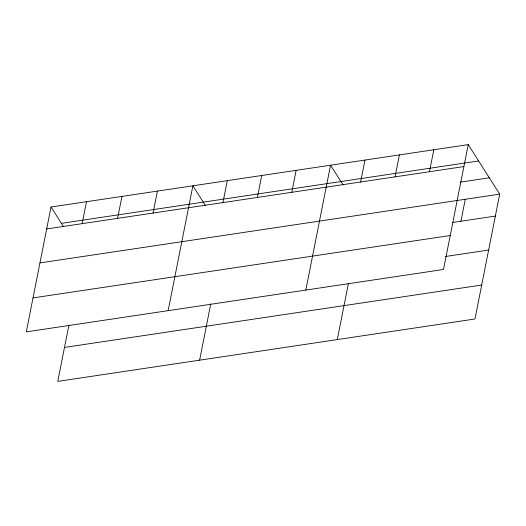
<?xml version="1.0" encoding="UTF-8"?>
<svg xmlns="http://www.w3.org/2000/svg" width="526" height="526" viewBox="0 0 526 526"><rect width="100%" height="100%" fill="white"/><g stroke="black" fill="none" stroke-linecap="round" stroke-linejoin="round"><path stroke-width="0.79" d="M51.022 207.007L26.3 331.867L443.51 269.476L468.232 144.617L51.022 207.007L63.547 226.713M82.141 223.655L86.488 201.701M68.899 325.16L57.768 381.383L474.978 318.993L499.7 194.133L468.232 144.617M117.6 218.349L121.947 196.402M153.066 213.043L157.412 191.096M168.149 310.656L192.878 185.796L205.396 205.502M222.952 202.595L227.298 180.648M199.617 360.172L210.748 303.943M257.372 197.447L261.718 175.5M291.792 192.299L296.131 170.352M305.83 290.063L330.552 165.203L343.077 184.915M360.626 182.009L364.972 160.055M337.298 339.579L348.429 283.356M395.046 176.861L399.392 154.907M429.466 171.713L433.812 149.765M460.934 221.229L465.28 199.282M61.404 223.346L478.621 160.956M46.676 228.955L463.886 166.564M460.5 182.101L489.318 177.795M39.95 262.915L499.7 194.133M452.932 222.426L495.354 216.081M33.026 297.907L450.236 235.516M445.404 256.504L488.628 250.041M64.488 347.423L481.704 285.033"/></g></svg>
